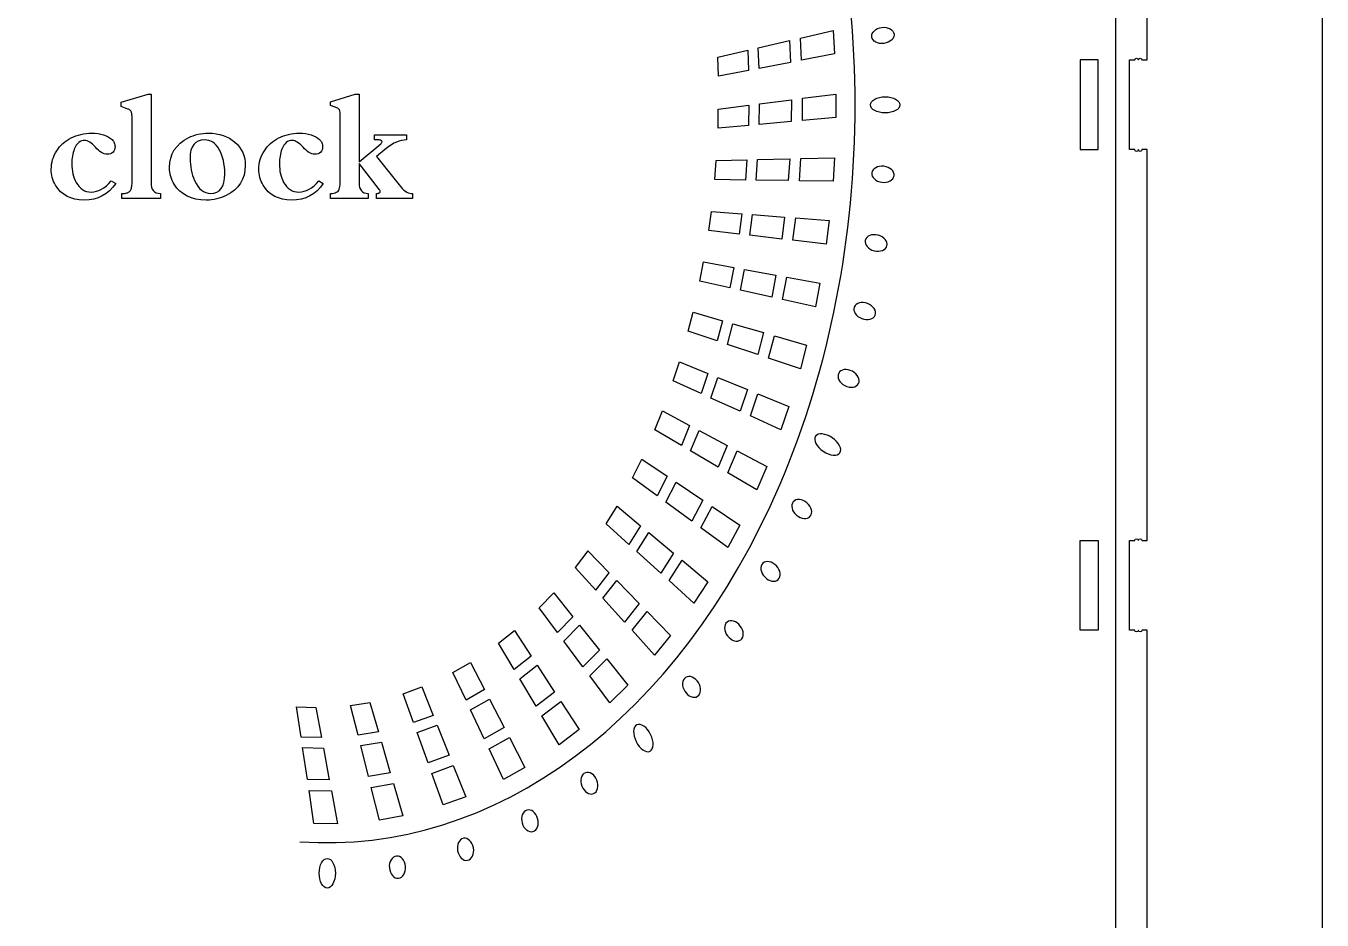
# Model space of a CAD drawing. Header units: millimetres. Extents: x 2225 to 2978, y 102 to 817.
# Drawn here: x 2689 to 2978.3, y 392.6 to 592.2 of the extents above; entities that cross this region are included whole.
import ezdxf

# ---------------------------------------------------------------- set-up
doc = ezdxf.new("R2010")
doc.units = ezdxf.units.MM
for name, color, linetype in [('engrav0', 4, 'Continuous'), ('top', 7, 'Continuous'), ('walls_top', 7, 'Continuous')]:
    doc.layers.add(name, color=color, linetype=linetype)

msp = doc.modelspace()

# ---------------------------------------------------------------- linework, layer by layer
at = {"layer": 'engrav0'}
for points in [[(2869.5, 585.96), (2862.14, 584.54), (2861.87, 589.49), (2869.18, 591.18)], [(2882.76, 590.38), (2882.76, 590.01), (2882.65, 589.66), (2882.46, 589.33), (2882.19, 589.03), (2881.85, 588.76), (2881.45, 588.54), (2881, 588.38), (2880.5, 588.28), (2880, 588.26), (2879.52, 588.3), (2879.08, 588.42), (2878.68, 588.59), (2878.35, 588.81), (2878.08, 589.09), (2877.9, 589.41), (2877.8, 589.76), (2877.81, 590.13), (2877.91, 590.48), (2878.1, 590.81), (2878.37, 591.11), (2878.71, 591.38), (2879.11, 591.59), (2879.56, 591.76), (2880.06, 591.86), (2880.56, 591.88), (2881.04, 591.84), (2881.48, 591.72), (2881.88, 591.55), (2882.21, 591.33), (2882.48, 591.05), (2882.67, 590.73), (2882.76, 590.38)], [(2852.46, 587.31), (2859.44, 588.92), (2859.68, 584.06), (2852.65, 582.71)], [(2843.47, 585.23), (2850.13, 586.77), (2850.31, 582.25), (2843.59, 580.96)], [(2716.95, 576.93), (2716.95, 557.23), (2716.98, 556.67), (2717.08, 556.17), (2717.24, 555.76), (2717.47, 555.42), (2717.76, 555.15), (2718.12, 554.96), (2718.54, 554.85), (2719.03, 554.81), (2719.03, 553.7), (2710.42, 553.7), (2710.42, 554.81), (2710.77, 554.81), (2711.05, 554.82), (2711.3, 554.85), (2711.53, 554.9), (2711.74, 554.97), (2711.93, 555.07), (2712.1, 555.18), (2712.24, 555.31), (2712.36, 555.47), (2712.44, 555.61), (2712.52, 555.78), (2712.58, 555.97), (2712.63, 556.18), (2712.66, 556.41), (2712.69, 556.66), (2712.71, 556.94), (2712.71, 557.23), (2712.71, 571.56), (2712.71, 572), (2712.69, 572.36), (2712.66, 572.63), (2712.63, 572.81), (2712.58, 572.96), (2712.51, 573.09), (2712.43, 573.21), (2712.34, 573.32), (2712.23, 573.41), (2712.1, 573.5), (2711.96, 573.58), (2711.8, 573.64), (2710.32, 574.18), (2710.32, 575.19), (2716.32, 576.93), (2716.95, 576.93)], [(2767.27, 563.01), (2772.29, 556.71), (2772.67, 556.27), (2773.03, 555.88), (2773.38, 555.55), (2773.73, 555.29), (2774.06, 555.08), (2774.37, 554.93), (2774.68, 554.84), (2774.97, 554.81), (2775.28, 554.81), (2775.28, 553.7), (2767.28, 553.7), (2767.28, 554.81), (2767.46, 554.82), (2767.63, 554.83), (2767.76, 554.87), (2767.87, 554.91), (2767.96, 554.97), (2768.02, 555.04), (2768.06, 555.12), (2768.07, 555.21), (2768.05, 555.36), (2767.99, 555.53), (2767.89, 555.71), (2767.75, 555.91), (2763.38, 561.52), (2763.38, 557.14), (2763.42, 556.59), (2763.51, 556.12), (2763.67, 555.72), (2763.9, 555.39), (2764.18, 555.14), (2764.54, 554.95), (2764.95, 554.85), (2765.43, 554.81), (2765.43, 553.7), (2757.03, 553.7), (2757.03, 554.81), (2757.4, 554.82), (2757.73, 554.87), (2758.02, 554.94), (2758.28, 555.05), (2758.5, 555.18), (2758.69, 555.34), (2758.83, 555.54), (2758.95, 555.76), (2759.03, 556.04), (2759.1, 556.38), (2759.14, 556.78), (2759.15, 557.23), (2759.15, 572.51), (2759.14, 572.86), (2759.1, 573.14), (2759.07, 573.26), (2759.03, 573.37), (2758.99, 573.46), (2758.95, 573.54), (2758.89, 573.61), (2758.81, 573.67), (2758.72, 573.74), (2758.61, 573.81), (2758.35, 573.94), (2758.03, 574.07), (2757.03, 574.43), (2757.03, 575.23), (2762.54, 576.93), (2763.38, 576.93), (2763.38, 561.82), (2768.23, 565.89), (2768.32, 565.98), (2768.4, 566.07), (2768.45, 566.17), (2768.49, 566.28), (2768.5, 566.39), (2768.48, 566.49), (2768.43, 566.57), (2768.34, 566.64), (2768.22, 566.69), (2768.06, 566.72), (2767.87, 566.75), (2767.65, 566.75), (2766.82, 566.75), (2766.82, 567.87), (2774, 567.87), (2774, 566.75), (2773.43, 566.72), (2772.87, 566.63), (2772.3, 566.49), (2771.74, 566.28), (2771.17, 566.01), (2770.6, 565.68), (2770.03, 565.29), (2769.45, 564.84), (2767.27, 563.01)], [(2852.75, 574.8), (2859.86, 575.71), (2859.81, 570.85), (2852.68, 570.21)], [(2869.78, 576.97), (2869.77, 571.75), (2862.3, 571.08), (2862.34, 576.03)], [(2884.09, 574.57), (2884.02, 574.21), (2883.83, 573.87), (2883.53, 573.56), (2883.12, 573.3), (2882.64, 573.08), (2882.07, 572.91), (2881.46, 572.81), (2880.79, 572.77), (2880.13, 572.81), (2879.51, 572.91), (2878.95, 573.08), (2878.46, 573.3), (2878.05, 573.56), (2877.75, 573.87), (2877.56, 574.21), (2877.49, 574.57), (2877.56, 574.93), (2877.75, 575.27), (2878.05, 575.58), (2878.46, 575.84), (2878.95, 576.06), (2879.51, 576.23), (2880.13, 576.33), (2880.79, 576.37), (2881.46, 576.33), (2882.07, 576.23), (2882.64, 576.06), (2883.12, 575.84), (2883.53, 575.58), (2883.83, 575.27), (2884.02, 574.93), (2884.09, 574.57)], [(2843.49, 573.62), (2850.36, 574.5), (2850.3, 570), (2843.49, 569.39)], [(2708.06, 557.59), (2709.06, 557.04), (2708.42, 556.17), (2707.71, 555.41), (2706.93, 554.77), (2706.08, 554.25), (2705.16, 553.84), (2704.17, 553.55), (2703.11, 553.37), (2701.98, 553.32), (2700.93, 553.37), (2699.95, 553.52), (2699.04, 553.79), (2698.21, 554.15), (2697.46, 554.62), (2696.78, 555.19), (2696.17, 555.87), (2695.64, 556.66), (2695.41, 557.06), (2695.22, 557.47), (2695.06, 557.89), (2694.92, 558.33), (2694.82, 558.78), (2694.75, 559.24), (2694.7, 559.71), (2694.69, 560.2), (2694.71, 560.76), (2694.76, 561.3), (2694.86, 561.83), (2694.99, 562.36), (2695.16, 562.86), (2695.37, 563.36), (2695.62, 563.84), (2695.91, 564.32), (2696.21, 564.76), (2696.55, 565.17), (2696.91, 565.57), (2697.3, 565.94), (2697.72, 566.29), (2698.17, 566.61), (2698.64, 566.91), (2699.14, 567.19), (2699.67, 567.44), (2700.2, 567.65), (2700.75, 567.83), (2701.31, 567.98), (2701.89, 568.1), (2702.47, 568.18), (2703.07, 568.23), (2703.69, 568.25), (2704.43, 568.22), (2705.13, 568.16), (2705.77, 568.05), (2706.37, 567.89), (2706.91, 567.69), (2707.41, 567.44), (2707.85, 567.15), (2708.25, 566.82), (2708.4, 566.65), (2708.54, 566.47), (2708.66, 566.29), (2708.75, 566.1), (2708.83, 565.9), (2708.88, 565.7), (2708.91, 565.5), (2708.92, 565.29), (2708.89, 564.88), (2708.81, 564.53), (2708.67, 564.24), (2708.48, 563.99), (2708.23, 563.8), (2707.92, 563.67), (2707.56, 563.59), (2707.15, 563.56), (2706.83, 563.58), (2706.52, 563.66), (2706.2, 563.78), (2705.87, 563.95), (2705.55, 564.16), (2705.21, 564.43), (2704.88, 564.74), (2704.54, 565.1), (2704.2, 565.47), (2703.87, 565.78), (2703.56, 566.05), (2703.26, 566.26), (2702.97, 566.43), (2702.7, 566.55), (2702.43, 566.63), (2702.18, 566.65), (2701.8, 566.62), (2701.44, 566.53), (2701.11, 566.37), (2700.81, 566.16), (2700.52, 565.88), (2700.27, 565.54), (2700.04, 565.14), (2699.83, 564.68), (2699.7, 564.32), (2699.58, 563.94), (2699.49, 563.56), (2699.41, 563.15), (2699.35, 562.74), (2699.3, 562.31), (2699.28, 561.87), (2699.27, 561.41), (2699.28, 560.82), (2699.33, 560.26), (2699.4, 559.71), (2699.51, 559.18), (2699.64, 558.67), (2699.8, 558.19), (2700, 557.72), (2700.22, 557.27), (2700.53, 556.77), (2700.88, 556.33), (2701.25, 555.96), (2701.66, 555.66), (2702.1, 555.42), (2702.57, 555.26), (2703.07, 555.16), (2703.6, 555.12), (2704.19, 555.16), (2704.77, 555.28), (2705.34, 555.47), (2705.9, 555.74), (2706.45, 556.08), (2706.99, 556.51), (2707.53, 557.01), (2708.06, 557.59)], [(2721.08, 560.58), (2721.15, 561.68), (2721.35, 562.69), (2721.68, 563.64), (2722.15, 564.51), (2722.75, 565.3), (2723.49, 566.02), (2724.35, 566.67), (2725.36, 567.25), (2725.86, 567.48), (2726.38, 567.68), (2726.91, 567.86), (2727.46, 568), (2728.02, 568.11), (2728.6, 568.18), (2729.19, 568.23), (2729.8, 568.25), (2730.67, 568.22), (2731.51, 568.12), (2732.3, 567.96), (2733.06, 567.74), (2733.78, 567.46), (2734.45, 567.11), (2735.09, 566.71), (2735.68, 566.23), (2736.22, 565.71), (2736.69, 565.15), (2737.09, 564.55), (2737.41, 563.92), (2737.67, 563.25), (2737.85, 562.55), (2737.95, 561.8), (2737.99, 561.02), (2737.92, 559.93), (2737.72, 558.9), (2737.39, 557.96), (2736.93, 557.08), (2736.33, 556.28), (2735.6, 555.56), (2734.73, 554.91), (2733.73, 554.33), (2733.23, 554.1), (2732.71, 553.89), (2732.18, 553.72), (2731.63, 553.57), (2731.06, 553.46), (2730.48, 553.38), (2729.89, 553.33), (2729.28, 553.32), (2728.08, 553.37), (2726.98, 553.54), (2725.96, 553.81), (2725.02, 554.2), (2724.17, 554.69), (2723.41, 555.3), (2722.73, 556.01), (2722.13, 556.84), (2721.89, 557.26), (2721.67, 557.7), (2721.49, 558.14), (2721.35, 558.61), (2721.23, 559.08), (2721.15, 559.57), (2721.1, 560.07), (2721.08, 560.58)], [(2754.39, 557.59), (2755.39, 557.04), (2754.75, 556.17), (2754.04, 555.41), (2753.26, 554.77), (2752.41, 554.25), (2751.49, 553.84), (2750.5, 553.55), (2749.44, 553.37), (2748.31, 553.32), (2747.26, 553.37), (2746.28, 553.52), (2745.38, 553.79), (2744.55, 554.15), (2743.79, 554.62), (2743.11, 555.19), (2742.5, 555.87), (2741.97, 556.66), (2741.74, 557.06), (2741.55, 557.47), (2741.39, 557.89), (2741.26, 558.33), (2741.15, 558.78), (2741.08, 559.24), (2741.03, 559.71), (2741.02, 560.2), (2741.04, 560.76), (2741.09, 561.3), (2741.19, 561.83), (2741.32, 562.36), (2741.49, 562.86), (2741.7, 563.36), (2741.95, 563.84), (2742.24, 564.32), (2742.55, 564.76), (2742.88, 565.17), (2743.24, 565.57), (2743.63, 565.94), (2744.05, 566.29), (2744.5, 566.61), (2744.97, 566.91), (2745.47, 567.19), (2746, 567.44), (2746.53, 567.65), (2747.08, 567.83), (2747.64, 567.98), (2748.22, 568.1), (2748.8, 568.18), (2749.4, 568.23), (2750.02, 568.25), (2750.76, 568.22), (2751.46, 568.16), (2752.1, 568.05), (2752.7, 567.89), (2753.24, 567.69), (2753.74, 567.44), (2754.18, 567.15), (2754.58, 566.82), (2754.74, 566.65), (2754.87, 566.47), (2754.99, 566.29), (2755.08, 566.1), (2755.16, 565.9), (2755.21, 565.7), (2755.24, 565.5), (2755.25, 565.29), (2755.23, 564.88), (2755.14, 564.53), (2755, 564.24), (2754.81, 563.99), (2754.56, 563.8), (2754.26, 563.67), (2753.89, 563.59), (2753.48, 563.56), (2753.16, 563.58), (2752.85, 563.66), (2752.53, 563.78), (2752.2, 563.95), (2751.88, 564.16), (2751.54, 564.43), (2751.21, 564.74), (2750.87, 565.1), (2750.53, 565.47), (2750.21, 565.78), (2749.89, 566.05), (2749.59, 566.26), (2749.3, 566.43), (2749.03, 566.55), (2748.76, 566.63), (2748.51, 566.65), (2748.13, 566.62), (2747.78, 566.53), (2747.44, 566.37), (2747.14, 566.16), (2746.86, 565.88), (2746.6, 565.54), (2746.37, 565.14), (2746.16, 564.68), (2746.03, 564.32), (2745.92, 563.94), (2745.82, 563.56), (2745.74, 563.15), (2745.68, 562.74), (2745.64, 562.31), (2745.61, 561.87), (2745.6, 561.41), (2745.62, 560.82), (2745.66, 560.26), (2745.73, 559.71), (2745.84, 559.18), (2745.97, 558.67), (2746.14, 558.19), (2746.33, 557.72), (2746.55, 557.27), (2746.86, 556.77), (2747.21, 556.33), (2747.58, 555.96), (2747.99, 555.66), (2748.43, 555.42), (2748.9, 555.26), (2749.4, 555.16), (2749.94, 555.12), (2750.52, 555.16), (2751.1, 555.28), (2751.67, 555.47), (2752.23, 555.74), (2752.78, 556.08), (2753.33, 556.51), (2753.86, 557.01), (2754.39, 557.59)], [(2725.66, 562.62), (2725.68, 561.95), (2725.73, 561.3), (2725.8, 560.67), (2725.91, 560.04), (2726.05, 559.43), (2726.22, 558.84), (2726.42, 558.26), (2726.65, 557.69), (2726.99, 557.02), (2727.36, 556.43), (2727.76, 555.94), (2728.19, 555.53), (2728.66, 555.21), (2729.16, 554.99), (2729.69, 554.85), (2730.25, 554.81), (2730.99, 554.88), (2731.63, 555.08), (2732.17, 555.41), (2732.62, 555.88), (2732.96, 556.49), (2733.21, 557.22), (2733.36, 558.1), (2733.41, 559.1), (2733.39, 559.93), (2733.33, 560.72), (2733.23, 561.47), (2733.09, 562.18), (2732.92, 562.85), (2732.7, 563.48), (2732.45, 564.07), (2732.15, 564.62), (2731.83, 565.12), (2731.48, 565.56), (2731.11, 565.92), (2730.71, 566.22), (2730.3, 566.45), (2729.85, 566.62), (2729.39, 566.72), (2728.9, 566.75), (2728.14, 566.69), (2727.48, 566.5), (2726.93, 566.17), (2726.47, 565.72), (2726.12, 565.14), (2725.87, 564.43), (2725.71, 563.59), (2725.66, 562.62)], [(2849.94, 562.3), (2849.6, 557.8), (2842.76, 557.89), (2843.1, 562.13)], [(2859.48, 562.53), (2859.15, 557.67), (2851.99, 557.76), (2852.33, 562.35)], [(2869.48, 562.78), (2869.15, 557.54), (2861.65, 557.64), (2861.98, 562.59)], [(2882.76, 558.76), (2882.76, 559.13), (2882.65, 559.48), (2882.46, 559.81), (2882.19, 560.12), (2881.85, 560.38), (2881.45, 560.6), (2881, 560.76), (2880.5, 560.86), (2880, 560.88), (2879.52, 560.84), (2879.08, 560.73), (2878.68, 560.55), (2878.35, 560.33), (2878.08, 560.05), (2877.9, 559.74), (2877.8, 559.38), (2877.81, 559.02), (2877.91, 558.66), (2878.1, 558.33), (2878.37, 558.03), (2878.71, 557.76), (2879.11, 557.55), (2879.56, 557.38), (2880.06, 557.29), (2880.56, 557.26), (2881.04, 557.31), (2881.48, 557.42), (2881.88, 557.59), (2882.21, 557.82), (2882.48, 558.09), (2882.67, 558.41), (2882.76, 558.76)], [(2842, 550.78), (2848.81, 550.25), (2848.22, 545.74), (2841.42, 546.53)], [(2851.2, 550.07), (2858.34, 549.51), (2857.7, 544.63), (2850.59, 545.46)], [(2867.63, 543.47), (2860.19, 544.34), (2860.83, 549.32), (2868.31, 548.74)], [(2881.19, 543.14), (2881.23, 543.5), (2881.17, 543.86), (2881.02, 544.22), (2880.79, 544.55), (2880.48, 544.85), (2880.11, 545.12), (2879.68, 545.33), (2879.2, 545.49), (2878.7, 545.58), (2878.22, 545.59), (2877.77, 545.54), (2877.36, 545.41), (2877, 545.23), (2876.7, 544.99), (2876.48, 544.7), (2876.34, 544.36), (2876.3, 543.99), (2876.36, 543.63), (2876.51, 543.28), (2876.74, 542.94), (2877.04, 542.64), (2877.41, 542.38), (2877.84, 542.16), (2878.32, 542), (2878.82, 541.91), (2879.3, 541.9), (2879.75, 541.96), (2880.17, 542.08), (2880.53, 542.27), (2880.83, 542.51), (2881.05, 542.8), (2881.19, 543.14)], [(2840.28, 539.51), (2847.01, 538.28), (2846.14, 533.76), (2839.46, 535.25)], [(2849.36, 537.85), (2856.4, 536.57), (2855.46, 531.68), (2848.47, 533.24)], [(2866.24, 534.77), (2865.22, 529.49), (2857.9, 531.13), (2858.86, 536.12)], [(2878.56, 527.65), (2878.64, 528), (2878.62, 528.37), (2878.52, 528.74), (2878.33, 529.1), (2878.06, 529.44), (2877.73, 529.74), (2877.32, 530.01), (2876.87, 530.22), (2876.38, 530.37), (2875.91, 530.44), (2875.45, 530.44), (2875.03, 530.36), (2874.65, 530.22), (2874.32, 530.02), (2874.07, 529.76), (2873.89, 529.44), (2873.81, 529.08), (2873.82, 528.71), (2873.93, 528.35), (2874.12, 527.99), (2874.38, 527.65), (2874.72, 527.34), (2875.12, 527.08), (2875.58, 526.86), (2876.06, 526.72), (2876.54, 526.65), (2876.99, 526.65), (2877.42, 526.72), (2877.8, 526.86), (2878.12, 527.06), (2878.38, 527.33), (2878.56, 527.65)], [(2837.92, 528.32), (2844.49, 526.4), (2843.33, 521.87), (2836.84, 524.05)], [(2846.78, 525.73), (2853.66, 523.73), (2852.38, 518.84), (2845.59, 521.11)], [(2861.86, 515.66), (2854.75, 518.04), (2856.06, 523.03), (2863.26, 520.93)], [(2841.22, 514.64), (2839.73, 510.12), (2833.51, 512.96), (2834.88, 517.23)], [(2874.85, 512.36), (2874.97, 512.7), (2875, 513.07), (2874.94, 513.45), (2874.79, 513.83), (2874.57, 514.19), (2874.27, 514.54), (2873.9, 514.85), (2873.47, 515.11), (2873.01, 515.32), (2872.54, 515.44), (2872.09, 515.49), (2871.66, 515.47), (2871.27, 515.38), (2870.92, 515.21), (2870.63, 514.98), (2870.42, 514.68), (2870.3, 514.34), (2870.27, 513.97), (2870.33, 513.59), (2870.48, 513.22), (2870.7, 512.85), (2871, 512.5), (2871.37, 512.19), (2871.8, 511.93), (2872.26, 511.73), (2872.73, 511.6), (2873.18, 511.55), (2873.61, 511.57), (2874, 511.67), (2874.35, 511.83), (2874.63, 512.06), (2874.85, 512.36)], [(2843.43, 513.74), (2850.06, 511.03), (2848.42, 506.17), (2841.91, 509.13)], [(2859.32, 507.26), (2857.52, 502.02), (2850.7, 505.13), (2852.37, 510.09)], [(2831.09, 506.26), (2837.13, 503.04), (2835.3, 498.57), (2829.4, 502.03)], [(2839.24, 501.91), (2845.55, 498.54), (2843.53, 493.74), (2837.36, 497.36)], [(2870.7, 496.91), (2870.85, 497.25), (2870.88, 497.63), (2870.8, 498.06), (2870.61, 498.5), (2870.33, 498.96), (2869.96, 499.41), (2869.51, 499.85), (2868.98, 500.25), (2868.41, 500.59), (2867.84, 500.86), (2867.28, 501.03), (2866.75, 501.13), (2866.27, 501.13), (2865.84, 501.05), (2865.5, 500.88), (2865.24, 500.62), (2865.09, 500.28), (2865.06, 499.89), (2865.14, 499.47), (2865.32, 499.02), (2865.6, 498.56), (2865.97, 498.11), (2866.43, 497.68), (2866.96, 497.27), (2867.53, 496.93), (2868.1, 496.67), (2868.65, 496.49), (2869.18, 496.4), (2869.67, 496.39), (2870.09, 496.47), (2870.44, 496.65), (2870.7, 496.91)], [(2826.48, 495.49), (2832.15, 491.67), (2829.94, 487.31), (2824.43, 491.35)], [(2847.76, 497.36), (2854.37, 493.83), (2852.16, 488.68), (2845.69, 492.48)], [(2834.13, 490.33), (2840.07, 486.34), (2837.65, 481.66), (2831.87, 485.89)], [(2864.08, 482.74), (2864.28, 483.05), (2864.38, 483.4), (2864.41, 483.78), (2864.35, 484.19), (2864.21, 484.59), (2863.99, 484.99), (2863.7, 485.38), (2863.34, 485.73), (2862.94, 486.03), (2862.51, 486.26), (2862.08, 486.41), (2861.66, 486.48), (2861.25, 486.47), (2860.88, 486.39), (2860.55, 486.23), (2860.27, 485.98), (2860.08, 485.67), (2859.97, 485.32), (2859.95, 484.94), (2860, 484.54), (2860.14, 484.13), (2860.36, 483.73), (2860.65, 483.35), (2861.01, 482.99), (2861.42, 482.69), (2861.84, 482.47), (2862.27, 482.32), (2862.7, 482.25), (2863.1, 482.25), (2863.47, 482.34), (2863.8, 482.5), (2864.08, 482.74)], [(2818.52, 481.04), (2820.95, 485.02), (2826.2, 480.64), (2823.6, 476.46)], [(2842.15, 484.94), (2848.37, 480.75), (2845.71, 475.75), (2839.66, 480.19)], [(2828.04, 479.12), (2833.55, 474.54), (2830.7, 470.07), (2825.38, 474.86)], [(2814.42, 475.01), (2811.59, 471.28), (2816.19, 466.22), (2819.21, 470.12)], [(2835.47, 472.94), (2841.23, 468.14), (2838.12, 463.38), (2832.55, 468.4)], [(2856.94, 468.63), (2857.16, 468.92), (2857.31, 469.25), (2857.37, 469.63), (2857.35, 470.04), (2857.26, 470.46), (2857.09, 470.88), (2856.84, 471.29), (2856.52, 471.68), (2856.15, 472.02), (2855.75, 472.29), (2855.33, 472.48), (2854.92, 472.6), (2854.52, 472.64), (2854.14, 472.59), (2853.79, 472.47), (2853.49, 472.25), (2853.26, 471.97), (2853.12, 471.63), (2853.06, 471.25), (2853.07, 470.85), (2853.17, 470.43), (2853.34, 470), (2853.59, 469.59), (2853.91, 469.2), (2854.28, 468.86), (2854.68, 468.59), (2855.1, 468.4), (2855.51, 468.28), (2855.91, 468.25), (2856.29, 468.29), (2856.64, 468.42), (2856.94, 468.63)], [(2820.88, 468.42), (2825.9, 463.31), (2822.61, 459.15), (2817.8, 464.45)], [(2803.6, 462.31), (2806.81, 465.65), (2811.09, 460.32), (2807.67, 456.82)], [(2827.65, 461.52), (2832.9, 456.17), (2829.34, 451.75), (2824.29, 457.3)], [(2794.48, 454.39), (2798.08, 457.25), (2801.81, 451.52), (2798, 448.52)], [(2812.59, 458.45), (2817.07, 452.87), (2813.35, 449.15), (2809.1, 454.9)], [(2848.56, 455.17), (2848.82, 455.43), (2848.99, 455.76), (2849.1, 456.12), (2849.12, 456.53), (2849.07, 456.96), (2848.94, 457.39), (2848.74, 457.83), (2848.46, 458.25), (2848.12, 458.63), (2847.75, 458.93), (2847.36, 459.17), (2846.96, 459.33), (2846.56, 459.41), (2846.18, 459.4), (2845.82, 459.31), (2845.5, 459.13), (2845.25, 458.87), (2845.07, 458.54), (2844.97, 458.17), (2844.94, 457.77), (2845, 457.34), (2845.12, 456.91), (2845.33, 456.47), (2845.61, 456.05), (2845.94, 455.67), (2846.31, 455.37), (2846.71, 455.13), (2847.11, 454.97), (2847.5, 454.89), (2847.89, 454.9), (2848.24, 454.99), (2848.56, 455.17)], [(2784.32, 447.88), (2788.24, 450.13), (2791.39, 444.06), (2787.25, 441.7)], [(2799.23, 446.47), (2803.11, 449.52), (2807.02, 443.52), (2802.91, 440.33)], [(2818.64, 450.93), (2823.33, 445.08), (2819.32, 441.11), (2814.85, 447.14)], [(2838.91, 442.56), (2839.19, 442.79), (2839.4, 443.09), (2839.53, 443.45), (2839.6, 443.85), (2839.59, 444.28), (2839.5, 444.73), (2839.34, 445.18), (2839.11, 445.63), (2838.81, 446.04), (2838.47, 446.38), (2838.11, 446.65), (2837.72, 446.85), (2837.33, 446.97), (2836.95, 447), (2836.59, 446.94), (2836.26, 446.8), (2835.97, 446.56), (2835.77, 446.26), (2835.63, 445.9), (2835.56, 445.5), (2835.57, 445.07), (2835.66, 444.62), (2835.82, 444.17), (2836.06, 443.72), (2836.35, 443.31), (2836.69, 442.97), (2837.06, 442.7), (2837.44, 442.5), (2837.83, 442.38), (2838.21, 442.35), (2838.57, 442.41), (2838.91, 442.56)], [(2773.24, 443.15), (2777.41, 444.66), (2779.94, 438.31), (2775.55, 436.71)], [(2749.42, 440.24), (2753.74, 440.07), (2754.99, 433.34), (2750.43, 433.48)], [(2761.49, 440.53), (2765.79, 441.22), (2767.69, 434.65), (2763.16, 433.9)], [(2792.49, 441.94), (2795.79, 435.58), (2791.33, 433.07), (2788.27, 439.54)], [(2808.39, 441.42), (2812.48, 435.14), (2808.04, 431.75), (2804.19, 438.18)], [(2776.35, 434.46), (2780.83, 436.09), (2783.48, 429.44), (2778.77, 427.72)], [(2828.31, 430.3), (2828.6, 430.53), (2828.82, 430.85), (2828.95, 431.26), (2829.01, 431.74), (2828.99, 432.27), (2828.89, 432.85), (2828.71, 433.45), (2828.44, 434.06), (2828.11, 434.64), (2827.74, 435.15), (2827.34, 435.57), (2826.93, 435.91), (2826.51, 436.15), (2826.1, 436.29), (2825.71, 436.31), (2825.36, 436.21), (2825.06, 435.99), (2824.85, 435.66), (2824.71, 435.26), (2824.65, 434.78), (2824.67, 434.24), (2824.77, 433.67), (2824.96, 433.06), (2825.22, 432.45), (2825.55, 431.87), (2825.92, 431.37), (2826.32, 430.94), (2826.74, 430.6), (2827.15, 430.36), (2827.56, 430.22), (2827.95, 430.2), (2828.31, 430.3)], [(2750.79, 431.12), (2755.42, 430.99), (2756.73, 423.95), (2751.84, 424.03)], [(2763.74, 431.58), (2768.36, 432.35), (2770.34, 425.47), (2765.49, 424.63)], [(2796.94, 433.36), (2800.39, 426.7), (2795.6, 424.03), (2792.4, 430.81)], [(2779.61, 425.37), (2784.41, 427.12), (2787.19, 420.15), (2782.14, 418.31)], [(2815.69, 420.85), (2816.01, 421.03), (2816.27, 421.28), (2816.47, 421.61), (2816.61, 421.99), (2816.68, 422.41), (2816.68, 422.87), (2816.61, 423.34), (2816.46, 423.83), (2816.25, 424.28), (2815.98, 424.68), (2815.67, 425.02), (2815.34, 425.29), (2814.98, 425.48), (2814.61, 425.58), (2814.24, 425.59), (2813.88, 425.51), (2813.56, 425.33), (2813.3, 425.08), (2813.1, 424.75), (2812.96, 424.37), (2812.89, 423.95), (2812.89, 423.49), (2812.96, 423.01), (2813.11, 422.53), (2813.32, 422.07), (2813.59, 421.67), (2813.9, 421.34), (2814.24, 421.07), (2814.59, 420.88), (2814.96, 420.78), (2815.33, 420.76), (2815.69, 420.85)], [(2766.1, 422.21), (2771.04, 423.07), (2773.12, 415.87), (2767.93, 414.94)], [(2752.21, 421.56), (2757.19, 421.5), (2758.55, 414.12), (2753.32, 414.14)], [(2802.18, 412.37), (2802.52, 412.52), (2802.8, 412.75), (2803.03, 413.06), (2803.21, 413.42), (2803.32, 413.84), (2803.36, 414.29), (2803.34, 414.77), (2803.23, 415.27), (2803.06, 415.74), (2802.83, 416.17), (2802.56, 416.53), (2802.25, 416.83), (2801.91, 417.05), (2801.55, 417.19), (2801.18, 417.23), (2800.82, 417.18), (2800.49, 417.04), (2800.2, 416.8), (2799.97, 416.5), (2799.8, 416.13), (2799.69, 415.72), (2799.64, 415.26), (2799.67, 414.78), (2799.77, 414.29), (2799.94, 413.81), (2800.17, 413.39), (2800.45, 413.03), (2800.76, 412.73), (2801.1, 412.51), (2801.45, 412.37), (2801.82, 412.32), (2802.18, 412.37)], [(2787.59, 405.96), (2787.93, 406.07), (2788.24, 406.28), (2788.5, 406.56), (2788.71, 406.91), (2788.85, 407.31), (2788.94, 407.76), (2788.96, 408.24), (2788.9, 408.74), (2788.77, 409.23), (2788.58, 409.68), (2788.34, 410.06), (2788.06, 410.39), (2787.74, 410.64), (2787.4, 410.81), (2787.04, 410.89), (2786.67, 410.87), (2786.33, 410.76), (2786.02, 410.55), (2785.76, 410.27), (2785.56, 409.92), (2785.41, 409.52), (2785.32, 409.07), (2785.31, 408.59), (2785.36, 408.09), (2785.49, 407.6), (2785.68, 407.16), (2785.92, 406.77), (2786.2, 406.45), (2786.52, 406.19), (2786.86, 406.02), (2787.22, 405.94), (2787.59, 405.96)], [(2756.29, 399.77), (2755.93, 399.84), (2755.59, 400.03), (2755.28, 400.33), (2755.02, 400.74), (2754.8, 401.23), (2754.63, 401.79), (2754.53, 402.41), (2754.49, 403.07), (2754.53, 403.74), (2754.63, 404.36), (2754.8, 404.92), (2755.02, 405.4), (2755.28, 405.81), (2755.59, 406.11), (2755.93, 406.3), (2756.29, 406.37), (2756.65, 406.3), (2756.99, 406.11), (2757.3, 405.81), (2757.56, 405.4), (2757.78, 404.92), (2757.95, 404.36), (2758.05, 403.74), (2758.09, 403.07), (2758.05, 402.41), (2757.95, 401.79), (2757.78, 401.23), (2757.56, 400.74), (2757.3, 400.33), (2756.99, 400.03), (2756.65, 399.84), (2756.29, 399.77)], [(2772.16, 401.94), (2772.52, 402.02), (2772.84, 402.2), (2773.13, 402.46), (2773.36, 402.79), (2773.55, 403.18), (2773.68, 403.61), (2773.74, 404.09), (2773.73, 404.6), (2773.65, 405.09), (2773.5, 405.55), (2773.29, 405.96), (2773.04, 406.31), (2772.75, 406.59), (2772.42, 406.79), (2772.07, 406.9), (2771.71, 406.92), (2771.35, 406.84), (2771.03, 406.66), (2770.74, 406.4), (2770.51, 406.07), (2770.32, 405.69), (2770.19, 405.25), (2770.13, 404.77), (2770.14, 404.27), (2770.23, 403.77), (2770.37, 403.31), (2770.58, 402.9), (2770.83, 402.55), (2771.12, 402.27), (2771.45, 402.07), (2771.8, 401.96), (2772.16, 401.94)]]:
    msp.add_lwpolyline(points, close=True, dxfattribs=at)
msp.add_ellipse((2756.29, 574.59), major_axis=(0, 164.7), ratio=0.71524, start_param=3.089405, end_param=6.335373, dxfattribs=at)
at = {"layer": 'top'}
msp.add_lwpolyline([(2580.29, 574.59), (2580.29, 336.09, 0.414214), (2584.29, 332.09), (2928.29, 332.09, 0.414214), (2932.29, 336.09), (2932.29, 574.59), (2932.29, 813.09, 0.414214), (2928.29, 817.09), (2584.29, 817.09, 0.414214), (2580.29, 813.09)], format="xyb", close=True, dxfattribs=at)
for points in [[(2924.29, 574.59), (2924.29, 564.59), (2928.29, 564.59), (2928.29, 574.59), (2928.29, 584.59), (2924.29, 584.59)], [(2928.29, 477.34), (2928.29, 457.34), (2924.29, 457.34), (2924.29, 477.34)]]:
    msp.add_lwpolyline(points, close=True, dxfattribs=at)
at = {"layer": 'walls_top'}
for points in [[(2978.29, 815.09), (2978.29, 574.59), (2978.29, 334.09, -0.414214)], [(2939.29, 370.09), (2939.29, 457.34), (2938.09, 457.34, -1), (2937.29, 457.34, -1), (2936.49, 457.34), (2935.29, 457.34), (2935.29, 477.34), (2936.49, 477.34, -1), (2937.29, 477.34, -1), (2938.09, 477.34), (2939.29, 477.34), (2939.29, 564.59), (2938.09, 564.59, -1), (2937.29, 564.59, -1), (2936.49, 564.59), (2935.29, 564.59), (2935.29, 574.59), (2935.29, 584.59), (2936.49, 584.59, -1), (2937.29, 584.59, -1), (2938.09, 584.59), (2939.29, 584.59), (2939.29, 671.84)]]:
    msp.add_lwpolyline(points, format="xyb", dxfattribs=at)

doc.saveas('drawing.dxf')
